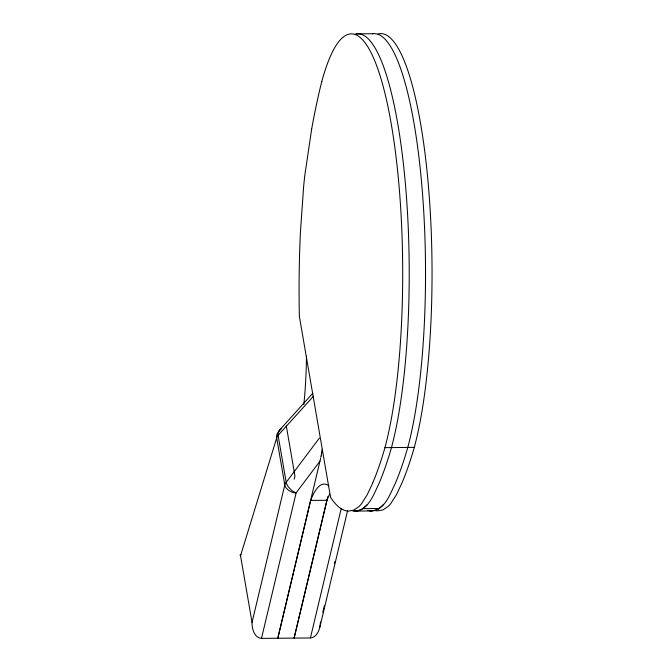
<?xml version="1.0" encoding="UTF-8"?>
<svg xmlns="http://www.w3.org/2000/svg" width="672" height="672" viewBox="0 0 672 672"><rect width="100%" height="100%" fill="white"/><g stroke="black" fill="none" stroke-linecap="round" stroke-linejoin="round"><path stroke-width="1.01" d="M279.997 430.466L277.166 433.86A11.264 9.19 17.4 0 0 276.688 437.959L240.542 555.752L252.042 622.415C251.908 628.614 254.125 637.694 261.484 638.4L310.405 637.963C315.874 637.619 318.788 631.789 319.88 627.068L347.626 510.51M320.527 621.97L319.88 627.068M322.274 449.341L322.106 450.358M322.064 450.618L321.896 451.634M321.854 451.886L321.678 452.903M311.632 129.184L304.802 175.442A209.362 44.73 89.5 0 0 303.66 186.262L300.418 232.327A271.354 57.968 89.5 0 0 299.174 305.407L299.368 316.436L330.574 497.372L332.858 500.64A271.354 57.968 89.5 0 0 348.508 511.123L353.749 510.115L358.915 506.596A209.362 44.73 89.5 0 0 361.444 503.815L367.181 494.827L372.683 483.084M321.628 453.155L321.544 453.659M321.401 454.406L321.308 454.902M321.258 455.146L321.065 456.12M321.023 456.364L320.821 457.313M320.603 458.354L320.401 459.27M320.25 459.925L277.796 638.257L310.666 500.43A133.535 28.526 89.5 0 1 328.86 485.848M252.042 622.415L284.785 484.915A13.104 7.778 -9.8 0 1 286.188 482.294L319.418 438.052M261.484 638.4L296.15 492.836L319.973 461.11M327.793 496.6L294.101 638.106L326.97 500.287A133.535 28.526 89.5 0 1 329.675 494.105M310.405 637.963L341.191 508.687M322.804 612.259L324.391 605.573M334.396 563.564L334.849 561.649M294.168 479.17L294.974 476.188L286.297 425.872M312.472 394.481L312.816 393.8M312.69 393.355L278.804 430.962A10.97 7.148 48.2 0 0 278.09 435.338M351.523 510.451A271.387 57.977 89.5 0 0 353.279 510.88C368.357 511.854 373.842 493.87 379.21 483.025A414.767 88.612 89.5 0 0 391.465 447.628M367.828 510.308A271.387 57.977 89.5 0 0 369.583 510.737C384.661 511.703 390.146 493.727 395.514 482.882A414.767 88.612 89.5 0 0 407.77 447.476M278.09 435.338L286.188 482.303A10.97 6.325 42.2 0 0 288.473 487.057L291.354 490.098A9.904 5.712 42.2 0 0 296.15 492.836A9.467 6.938 13.1 0 1 292.438 492.307L288.767 490.552L286.054 487.855A11.315 8.299 13.1 0 1 284.785 484.915L276.688 437.959A13.104 7.778 -9.8 0 1 278.09 435.338L313.555 396.136M367.13 504.756L362.872 508.628L379.159 508.494L383.435 504.613M279.199 430.382L280.837 429.122A9.904 6.443 48.2 0 1 281.492 428.879M240.904 554.333L239.963 554.988L240.542 555.752M356.731 33.869L373.036 33.726M378.05 33.944A230.756 49.3 89.5 0 1 428.257 184.153A230.756 49.3 89.5 0 1 414.296 447.359L384.938 447.644A230.756 49.3 89.5 0 0 391.272 124.102A230.756 49.3 89.5 0 0 321.796 81.539M310.666 500.43L326.97 500.287M355.681 511.073L371.986 510.93M372.54 33.793A230.756 49.3 89.5 0 1 421.932 186.446A230.756 49.3 89.5 0 1 407.778 447.418M355.219 34.154A230.756 49.3 89.5 0 1 405.434 184.355A230.756 49.3 89.5 0 1 391.465 447.56M362.855 508.696A250.001 53.407 89.5 0 1 353.279 510.829M379.159 508.553A250.001 53.407 89.5 0 1 369.583 510.686M306.491 356.143A133.535 28.526 89.5 0 1 303.845 404.452M375.228 510.493A271.354 57.968 89.5 0 0 377.857 510.863L383.107 509.855L388.265 506.327A209.362 44.73 89.5 0 0 390.793 503.555L396.53 494.558L402.032 482.824A414.767 88.612 89.5 0 0 414.296 447.426M384.947 447.686A414.767 88.612 89.5 0 1 372.683 483.05M311.64 129.209A414.758 88.603 89.5 0 1 321.787 81.505"/></g></svg>
